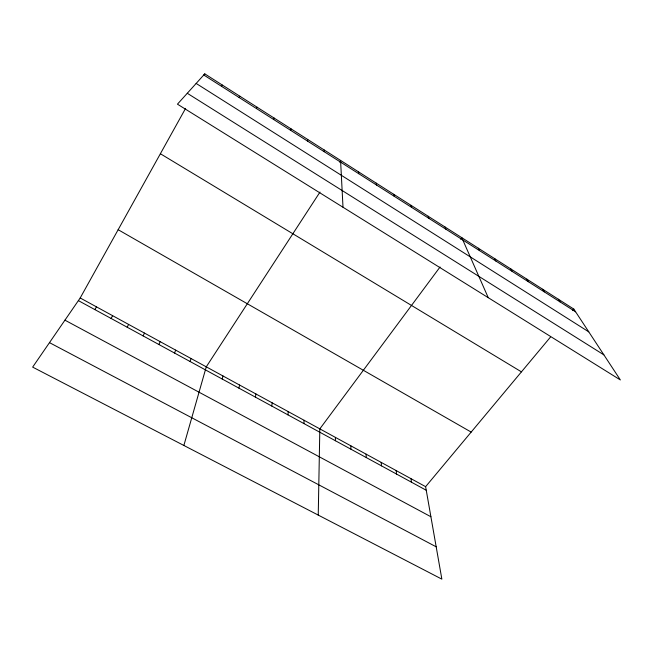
<?xml version="1.0" encoding="UTF-8"?>
<svg xmlns="http://www.w3.org/2000/svg" width="653" height="653" viewBox="0 0 653 653"><rect width="100%" height="100%" fill="white"/><g stroke="black" fill="none" stroke-linecap="round" stroke-linejoin="round"><path stroke-width="0.98" d="M318.24 515.086L319.831 428.874L440.057 266.995M324.198 151.7L324.231 150.002M303.931 423.585L304.102 420.287M287.932 414.859L288.218 411.602M307.547 141.097L307.718 139.481M271.77 406.052L272.162 402.836M255.437 397.146L255.943 393.979M290.716 130.38L291.026 128.837M238.933 388.151L239.561 385.025M222.257 379.058L223 375.981M183.868 445.468L206.266 366.839L319.986 192.072M273.705 119.54L274.146 118.079M190.064 361.501L191.035 358.521M174.563 353.053L175.657 350.114M158.924 344.523L160.124 341.633M256.507 108.586L257.086 107.206M143.129 335.911L144.444 333.071M127.172 327.218L128.617 324.427M550.577 336.956L425.617 486.665L441.861 579.138L32.65 367.117L80.197 297.972L185.607 108.357M203.818 75.601L204.781 73.862L573.832 309.098L620.35 379.932L177.453 104.17L204.781 73.862M239.12 97.517L239.847 96.211M111.067 318.435L112.634 315.693M94.799 309.571L96.489 306.877M339.487 162.099L340.572 160.426L343.005 207.246M221.538 86.318L222.412 85.102M460.659 239.251L461.81 237.7L488.24 297.678M572.567 310.616L573.832 309.098M49.481 342.637L436.188 546.814M64.933 320.166L430.907 516.752M80.197 297.972L425.617 486.665M78.376 300.617L426.254 490.264M118.152 229.701L471.172 432.09M160.377 153.733L521.445 371.859M187.28 93.273L603.894 354.873M196.153 83.437L588.777 331.855M203.76 74.997L575.611 311.808M558.356 299.237L560.029 301.89M542.7 289.263L544.275 291.85M526.881 279.174L528.342 281.704M510.883 268.979L512.238 271.452M494.713 258.67L495.945 261.078M478.355 248.238L479.473 250.589M445.077 227.032L445.966 229.244M428.156 216.249L428.915 218.388M411.047 205.336L411.676 207.409M393.735 194.3L394.232 196.3M376.218 183.142L376.585 185.06M410.949 478.657L411.488 482.224M396.142 470.56L396.583 474.094M358.505 171.845L358.734 173.69M381.181 462.389L381.532 465.883M366.072 454.137L366.325 457.598M350.816 445.803L350.963 449.223M335.397 437.379L335.446 440.759"/></g></svg>
